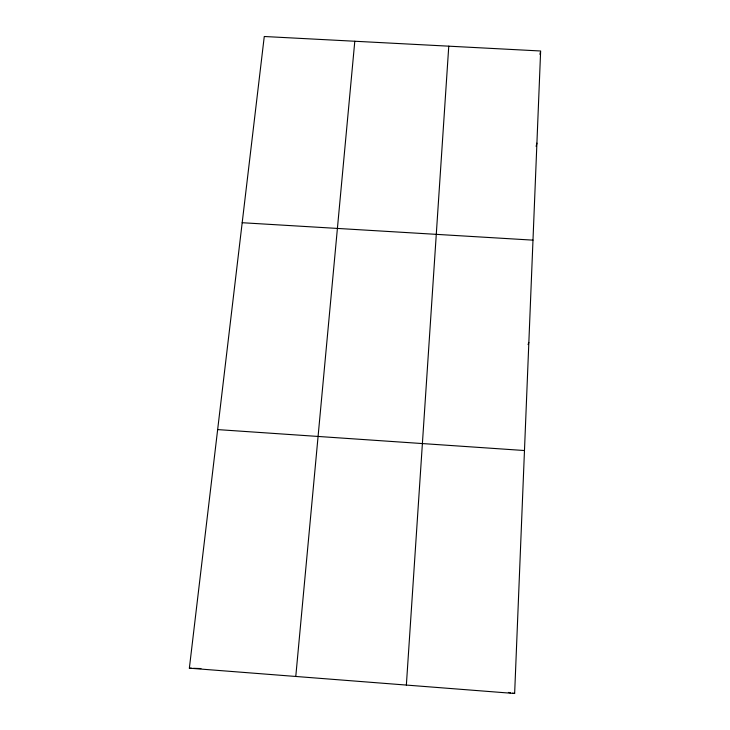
<?xml version="1.0" encoding="UTF-8"?>
<svg xmlns="http://www.w3.org/2000/svg" width="730" height="730" viewBox="0 0 730 730"><rect width="100%" height="100%" fill="white"/><g stroke="black" fill="none" stroke-linecap="round" stroke-linejoin="round"><path stroke-width="1.09" d="M514.641 693.5L540.638 50.991L264.269 36.5L189.362 668.178L514.641 693.5L512.56 693.144M406.364 685.068L448.767 46.172M295.778 676.464L354.798 41.245M539.935 54.33L540.401 52.104M536.121 146.383L536.915 143.117M528.082 344.569L528.848 342.47M189.362 668.178L191.461 668.242M193.569 668.315L200.932 668.552M242.187 222.723L532.982 240.143M217.65 429.596L524.468 450.529M508.408 692.423L510.489 692.788"/></g></svg>
